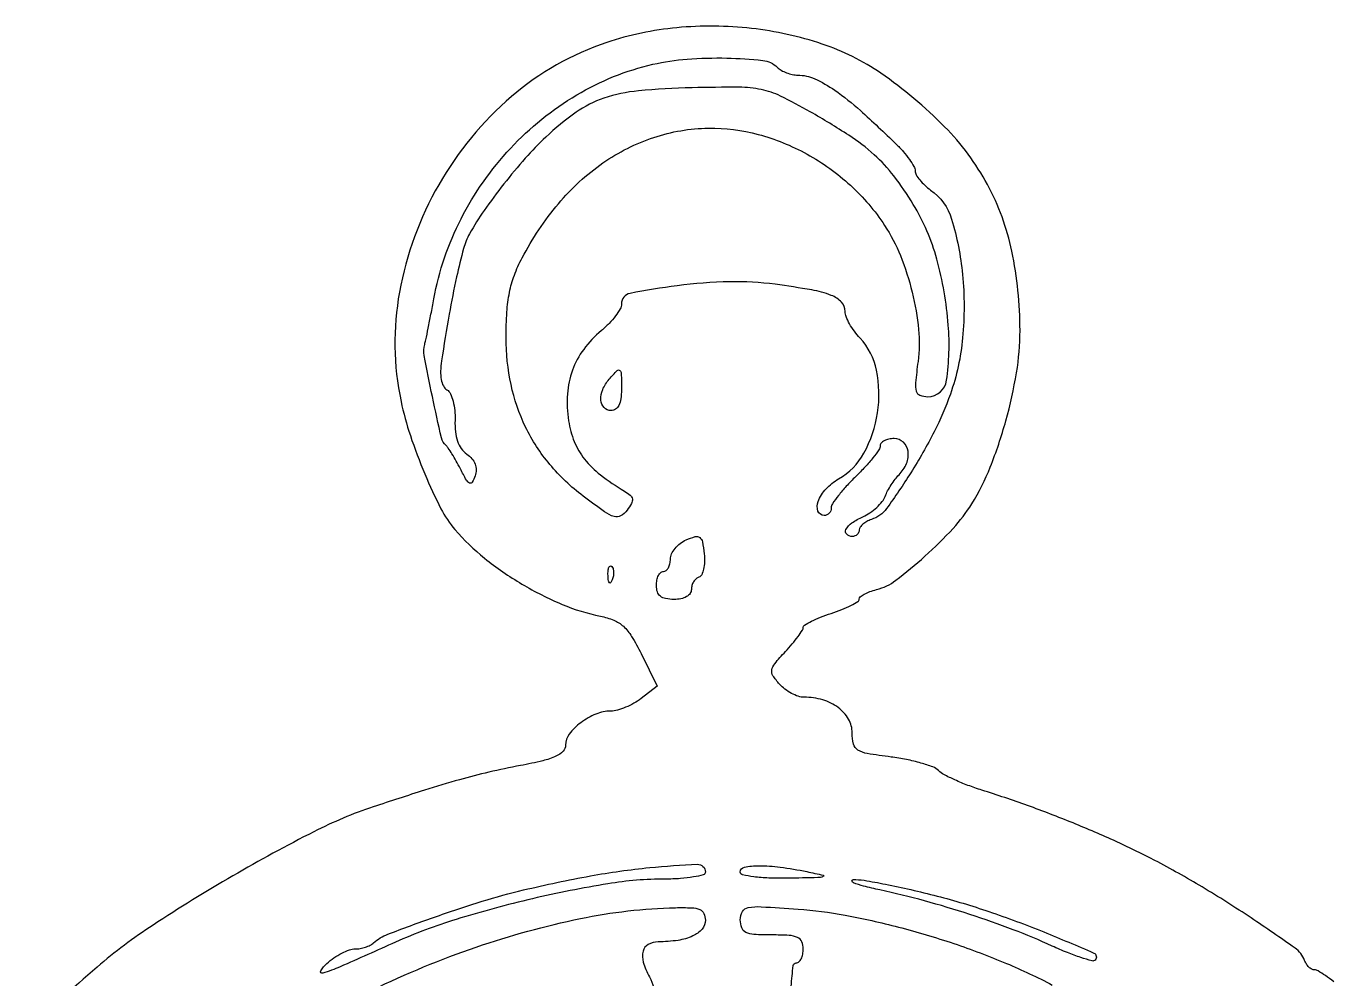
# Model space of a CAD drawing. Extents: x 0 to 271, y 0 to 371.
# Drawn here: x 37.9 to 224.9, y 234.7 to 371 of the extents above; entities that cross this region are included whole.
import ezdxf

# ---------------------------------------------------------------- set-up
doc = ezdxf.new("R2010")
doc.units = 0

msp = doc.modelspace()

# ---------------------------------------------------------------- linework, layer by layer
for points in [[(224.877, 234.303161, 0.01741), (223.669148, 235.192188, 0.014994), (222.630246, 235.857658, 0.135755), (222.115647, 236, -0.128419), (221.731938, 236.100204, -0.063523), (221.324538, 236.402113, -0.056717), (220.95659, 236.845347, -0.053334), (220.688684, 237.368894, 0.148216), (219.331905, 239.114568, 0.006824), (213.057518, 243.427035, 0.012057), (206.043367, 247.867652, 0.014722), (199.268813, 251.664565, 0.013472), (193.747126, 254.362276, 0.010379), (187.588843, 257.015152, 0.010056), (181.090575, 259.5049, 0.01027), (174.542534, 261.712985, -0.014178), (172.553507, 262.401068, -0.015752), (170.676343, 263.179073, -0.015237), (169.124214, 263.938201, -0.075152), (168.342582, 264.514561, 0.107227), (167.5283, 265.038514, 0.020122), (165.834749, 265.595763, 0.020698), (163.765968, 266.093826, 0.017644), (161.550048, 266.45048, -0.009885), (158.151797, 266.94347, -0.098757), (156.813994, 267.448109, -0.195475), (156.194872, 268.302394, -0.060335), (156, 269.911441, 0.131236), (155.475055, 271.876992, 0.10358), (154.003901, 273.526237, 0.089238), (151.777151, 274.623882, 0.070108), (149.107935, 275, -0.082739), (148.295881, 275.135303, -0.040986), (147.335868, 275.554988, -0.03921), (146.387153, 276.166352, -0.046137), (145.600163, 276.889321, -0.038189), (144.670263, 278.089407, -0.193044), (144.50399, 278.90345, -0.128863), (144.920471, 279.796845, -0.013718), (146.445175, 281.535344, 0.011642), (147.423743, 282.641827, 0.015881), (148.24952, 283.686103, 0.012684), (148.877778, 284.581262, 0.147708), (149, 284.985963, -0.263544), (149.190124, 285.321617, -0.018404), (150.175, 285.863828, -0.022277), (151.467188, 286.443837, -0.014647), (153, 287, 0.015441), (154.532749, 287.558897, 0.023352), (155.825, 288.147222, 0.019955), (156.803779, 288.699643, 0.25989), (157, 289.051651, -0.230591), (157.157103, 289.374192, -0.041423), (157.731882, 289.751987, -0.037281), (158.537221, 290.115651, -0.025937), (159.491515, 290.408514, 0.101247), (162.24184, 291.729318, 0.020951), (166.399242, 295.170469, 0.023049), (170.429775, 299.152937, 0.04781), (173.102809, 302.670888, 0.044116), (175.749152, 307.932065, 0.026643), (177.976133, 314.550254, 0.026552), (179.499856, 321.421381, 0.041307), (180, 327.465054, 0.05139), (178.830484, 338.813791, 0.072724), (175.347473, 348.338605, 0.071087), (169.210227, 356.62127, 0.046664), (160.099197, 364.262759, 0.070784), (151.718106, 368.449755, 0.052616), (141.60198, 370.678383, 0.051192), (130.92827, 370.778829, 0.057566), (120.888664, 368.661098, 0.097083), (107.281088, 360.93385, 0.085311), (96.861421, 348.323833, 0.085348), (91.253221, 332.963949, 0.097298), (91.47503, 317.332534, 0.028834), (92.806229, 312.443302, 0.018612), (94.878221, 306.950269, 0.018042), (97.187147, 301.968484, 0.060106), (99.190586, 298.97726, 0.046444), (103.427793, 294.886969, 0.034669), (108.769853, 291.187975, 0.034872), (114.524774, 288.289252, 0.049474), (120, 286.607471, -0.04876), (121.903167, 286.02586, -0.087785), (123.2737, 285.149031, -0.069656), (124.45554, 283.709579, -0.021612), (125.813943, 281.253082), (128.127886, 276.605067), (125.813943, 274.824769, -0.036166), (124.779181, 274.141655, -0.029422), (123.584144, 273.560902, -0.030346), (122.41436, 273.156479, -0.065398), (121.472506, 273.022236, 0.095051), (119.349486, 272.590773, 0.063365), (117.185282, 271.361401, 0.066788), (115.539702, 269.744738, 0.166741), (115, 268.17135, -0.192985), (114.64223, 267.278934, -0.0955), (113.630857, 266.560248, -0.048469), (111.76304, 265.919385, -0.011548), (108.545923, 265.23178, 0.009896), (104.051392, 264.286662, 0.01167), (99.840146, 263.209591, 0.008771), (94.820315, 261.704637, 0.002897), (87.5, 259.322477, 0.037948), (79.008426, 255.769642, 0.013361), (67.405219, 249.44818, 0.013563), (56.003101, 242.415213, 0.031833), (48, 236.413427, 0.028274), (37.898825, 226.742618, 0.021778)], [(147.270173, 233.651747, -0.008962), (147.562384, 236.610559, -0.380527), (148, 237, 0.191087), (148.381882, 237.151477, 0.088204), (148.70625, 237.5875, 0.068025), (148.926307, 238.234582, 0.048028), (149, 239, 0.102588), (148.785276, 240.035525, 0.188085), (148.1875, 240.638889, 0.090841), (146.979415, 240.930739, 0.013964), (144.5, 241, -0.013484), (141.952597, 241.068709, -0.098193), (140.773613, 241.369363, -0.197826), (140.198588, 242.00581, -0.086246), (140, 243.148532, -0.131078), (140.315654, 244.33191, -0.219506), (141.139743, 244.916878, -0.060522), (142.983959, 245.03552, -0.00409), (148.25, 244.693627, -0.027426), (154.980648, 243.828376, -0.017988), (162.613948, 242.132132, -0.017304), (170.511824, 239.78185, -0.018443), (178.059373, 236.934693, -0.021661), (184.620719, 233.838368, -0.008281)], [(87.342451, 233.115758, -0.030617), (102.225769, 239.264626, -0.031646), (117.132152, 243.3467, -0.045218), (130.75, 244.90106, -0.015325), (133.033744, 244.884225, -0.090116), (134.198985, 244.626386, -0.184415), (134.78576, 244.066171, -0.111412), (135, 243.116631, -0.180322), (134.524656, 241.841448, -0.106977), (133.211164, 240.855235, -0.071801), (131.087569, 240.227224, -0.034541), (128.25, 240.013655, 0.126483), (126.83151, 239.639798, 0.20659), (126.086754, 238.668249, 0.136529), (126.125669, 237.099956, 0.048841), (126.991906, 235.015123, -0.10345), (127.918789, 231.854131, -0.016669)]]:
    msp.add_lwpolyline(points, format="xyb")
for points in [[(145.283169, 365.116831, 0.066344), (145.842703, 364.688901, 0.039092), (146.604667, 364.328069, 0.038416), (147.437294, 364.082021, 0.052683), (148.213569, 364, -0.106726), (150.634116, 363.477379, -0.046388), (153.508317, 361.839338, -0.030501), (157.173642, 358.925352, -0.009804), (162.248877, 354.175596, -0.020479), (163.301342, 353.063719, -0.024772), (164.190601, 351.935426, -0.024569), (164.832505, 350.931331, -0.130416), (164.998877, 350.306704, 0.130131), (165.148855, 349.74235, 0.040099), (165.649174, 349.009009, 0.037068), (166.364823, 348.245367, 0.03319), (167.211076, 347.56471, -0.168759), (170.223645, 343.39286, -0.048705), (171.776838, 335.475583, -0.047107), (171.797098, 326.430776, -0.061598), (170.034842, 318.358809, -0.03393), (167.728997, 312.992256, -0.022053), (164.387187, 307.125115, -0.017222), (160.904387, 301.993577, -0.157877), (158.75, 300.432999, 0.045153), (158.080458, 300.146781, 0.053686), (157.514062, 299.758053, 0.062334), (157.126105, 299.331061, 0.154469), (157, 298.932612, -0.106397), (156.923414, 298.576784, -0.09939), (156.70625, 298.273955, -0.096053), (156.381747, 298.070948, -0.092136), (156, 298, -0.194522), (155.209802, 298.319511, -0.336191), (155.106738, 298.98492, -0.117952), (155.961422, 299.940362, -0.044694), (157.528065, 300.830833, 0.041957), (158.544641, 301.401321, 0.035948), (159.509143, 302.160941, 0.037535), (160.286935, 302.984584, 0.080106), (160.722111, 303.741348, -0.032198), (161.07165, 304.510852, -0.019683), (161.576084, 305.371566, -0.019698), (162.145392, 306.188098, -0.032826), (162.694046, 306.821429, 0.09862), (163.762156, 308.441429, 0.130617), (163.984139, 310.186377, 0.173641), (163.313958, 311.482897, 0.189693), (162, 312, 0.04891), (161.234624, 311.924951, 0.06891), (160.5875, 311.70106, 0.089092), (160.151759, 311.370904, 0.188351), (160, 310.982334, -0.152759), (159.820845, 310.409621, -0.015945), (158.971875, 309.265161, -0.01861), (157.840479, 307.941765, -0.013872), (156.5, 306.565704, 0.014753), (155.159602, 305.184865, 0.019523), (154.028125, 303.846947, 0.017215), (153.1846, 302.686433, 0.149626), (153, 302.083371, -0.091154), (152.923967, 301.66978, -0.095738), (152.70625, 301.31824, -0.099563), (152.381526, 301.083006, -0.107524), (152, 301, -0.316843), (151.107718, 301.628523, -0.181153), (151.128346, 303.00661, -0.093803), (152.260058, 304.80994, -0.076627), (154.047882, 306.227341, 0.139345), (157.67522, 309.91979, 0.087345), (159.623924, 315.696552, 0.087423), (159.481979, 321.786432, 0.140025), (157.115819, 326.376716, -0.031404), (156.306101, 327.354998, -0.031006), (155.621522, 328.431025, -0.032577), (155.144157, 329.446337, -0.093866), (155, 330.207462, 0.194211), (154.468686, 331.523748, 0.109118), (153.010314, 332.492053, 0.049231), (150.205563, 333.269405, 0.00953), (145, 334.071741, 0.039243), (138.464755, 334.434308, 0.026002), (130.968094, 333.870878, 0.017851), (124.230411, 332.764829, 0.357226), (123, 331.262421, -0.130683), (122.815742, 330.569479, -0.031579), (122.156852, 329.570182, -0.030273), (121.228381, 328.482484, -0.02605), (120.129707, 327.455688, 0.057781), (117.59872, 324.770568, 0.073046), (115.980929, 321.770778, 0.071631), (115.274297, 318.384842, 0.052943), (115.439255, 314.556511, 0.058716), (116.253066, 311.571303, 0.07196), (117.70596, 309.075132, 0.061304), (120.00728, 306.80964, 0.030038), (123.419472, 304.5, -0.042979), (124.263549, 303.896276, -0.183309), (124.556257, 303.36227, -0.163641), (124.437458, 302.729506, -0.032687), (123.803436, 301.75188, -0.104412), (122.883549, 300.941762, -0.209521), (121.939078, 300.846145, -0.077087), (120.570878, 301.534343, -0.007177), (117.51776, 303.780415, -0.056027), (112.762246, 308.305315, -0.061464), (109.299338, 313.642723, -0.060718), (107.207671, 319.7202, -0.052594), (106.5, 326.429295, -0.01574), (106.615898, 330.110057, -0.033732), (106.985172, 332.926028, -0.039537), (107.679585, 335.369764, -0.032001), (108.791302, 337.860033, -0.053278), (113.978171, 345.601538, -0.066587), (120.35393, 351.435491, -0.071603), (127.624219, 355.08397, -0.077086), (135.445229, 356.412698, -0.069605), (142.559754, 355.521844, -0.060336), (149.536738, 352.702089, -0.059259), (155.754585, 348.235022, -0.062224), (160.635773, 342.5, -0.050016), (162.893381, 338.17313, -0.03511), (164.574702, 332.938204, -0.035474), (165.486436, 327.615903, -0.05772), (165.410546, 323.037192, 0.008441), (165.059409, 319.99737, 0.092536), (165.165032, 318.778278, 0.240205), (165.6946, 318.201148, 0.089455), (166.809896, 318, 0.37414), (169.49698, 320.337957, 0.053522), (169.748399, 328.243929, 0.0486), (168.107098, 337.676751, 0.068661), (164.739344, 345.5, 0.027673), (161.962486, 349.56817, 0.046175), (159.149005, 352.609167, 0.039248), (155.511107, 355.39486, 0.014589), (150, 358.742507, 0.014924), (145.725095, 361.005411, 0.064026), (143.003454, 361.934978, 0.049599), (139.83004, 362.260208, 0.006625), (133.095103, 362.191255, 0.017462), (125.427183, 361.74288, 0.058034), (120.495805, 360.695574, 0.071605), (116.507457, 358.6788, 0.037103), (112.175804, 355.137766, 0.021382), (109.244487, 352.106027, 0.014591), (106.168542, 348.429007, 0.014702), (103.366003, 344.649485, 0.025045), (101.28237, 341.315402, 0.061273), (100.420177, 339.194351, 0.011609), (99.424053, 335.132293, 0.010707), (98.365233, 329.79532, 0.005661), (97.26908, 323.134936, 0.029718), (97.131521, 321.650058, 0.054236), (97.223107, 320.437809, 0.071343), (97.529429, 319.532345, 0.138007), (98.042528, 318.973716, -0.146351), (98.529483, 318.425826, -0.044161), (98.913073, 317.367352, -0.040054), (99.153321, 316.042187, -0.034228), (99.197115, 314.623248, 0.034064), (99.247709, 312.966305, 0.05939), (99.543606, 311.625898, 0.071683), (100.089485, 310.574872, 0.08391), (100.886522, 309.784467, -0.061429), (101.62283, 309.116866, -0.087614), (102.073144, 308.360172, -0.093993), (102.218402, 307.536688, -0.081801), (102.064792, 306.673321, -0.043252), (101.655427, 305.770657, -0.394323), (101.27934, 305.651274, -0.15403), (100.828937, 306.070438, -0.009831), (99.961611, 307.673321, 0.008325), (99.360492, 308.792273, 0.010194), (98.760341, 309.816538, 0.008824), (98.225558, 310.654473, 0.06916), (97.920179, 311, -0.160887), (97.256637, 312.099822, -0.003836), (95.9559, 318.023762, -0.004685), (94.774654, 323.878035, -0.121249), (94.857299, 325.478669, 0.021624), (95.02031, 326.117967, 0.001806), (95.364504, 327.791746, 0.002405), (95.758431, 329.79265, 0.001855), (96.169491, 331.978669, -0.072753), (100.06751, 343.455737, -0.069676), (107.131746, 353.524674, -0.070554), (116.596139, 361.162594, -0.078035), (127.5, 365.547817, -0.037816), (132.375613, 366.289819, -0.024921), (138.048528, 366.435082, -0.020124), (143.219308, 366.101239, -0.171832)], [(123, 319, -0.033607), (122.911037, 317.677925, -0.082504), (122.625, 316.75, -0.12651), (122.148955, 316.202091, -0.152103), (121.5, 316, -0.210744), (120.503575, 316.4395, -0.172823), (120.048832, 317.521964, -0.115999), (120.315933, 319.02809, -0.079018), (121.25, 320.504169, -0.012137), (122.39252, 321.740032, -0.396618), (122.765279, 321.756884, -0.213073), (122.975659, 321.311086, -0.005266)], [(134.080015, 292.193338, 0.105931), (133.667133, 291.949854, 0.07029), (133.317254, 291.522939, 0.066067), (133.080781, 290.985133, 0.070696), (133, 290.416667, -0.157116), (132.816608, 289.847455, -0.108391), (132.308824, 289.391667, -0.081104), (131.51166, 289.097337, -0.047997), (130.5, 289, -0.044917), (129.317234, 289.106468, -0.124434), (128.5625, 289.45, -0.149477), (128.142566, 290.064742, -0.07578), (128, 291, -0.048028), (128.073693, 291.765418, -0.068025), (128.29375, 292.4125, -0.088204), (128.618118, 292.848523, -0.191087), (129, 293, 0.171666), (129.381548, 293.134975, 0.093966), (129.70625, 293.517844, 0.074417), (129.925902, 294.088493, 0.054773), (130, 294.762872, -0.109607), (130.165837, 295.510287, -0.062341), (130.660937, 296.297869, -0.0577), (131.389598, 297.004137, -0.060344), (132.25, 297.512872, -0.034155), (133.545761, 297.978757, -0.23756), (134.187594, 297.855583, -0.183261), (134.572131, 297.231496, -0.019797), (134.830015, 295.526672, -0.035063), (134.877144, 294.361931, -0.047951), (134.745834, 293.321007, -0.057436), (134.472333, 292.538033, -0.202252)], [(121.683114, 291.8125, -0.054073), (121.461564, 291.395823, -0.470617), (121.279315, 291.37858, -0.168741), (121.137993, 291.670344, -0.018894), (121.078947, 292.416667, -0.028489), (121.089945, 293.112848, -0.077125), (121.200665, 293.592839, -0.208169), (121.385309, 293.77538, -0.296942), (121.604167, 293.729167, -0.126455), (121.797407, 293.402231, -0.060344), (121.876576, 292.916927, -0.05415), (121.839148, 292.359369, -0.051402)], [(135, 250, -0.336138), (134.702883, 249.607979, -0.02505), (133.310937, 249.291421, -0.02669), (131.454224, 249.067234, -0.016355), (129.25, 248.99207, 0.040111), (121.069129, 248.323375, 0.017074), (110.280512, 246.182649, 0.01715), (99.373053, 243.230499, 0.030543), (90.670389, 239.957917, -0.001456), (82.76485, 236.447989, -0.028573), (80.270415, 235.515349, -0.67862), (79.998936, 235.851753, -0.083743), (80.860784, 236.916297, -0.031696), (81.888772, 237.713737, -0.030314), (83.024295, 238.387912, -0.031742), (84.098992, 238.8572, -0.087283), (84.910784, 239, 0.044338), (85.627233, 239.063658, 0.034925), (86.382855, 239.254234, 0.035987), (87.064613, 239.533535, 0.06964), (87.55, 239.865477, -0.094216), (89.564441, 241.103309, -0.005964), (96.114322, 243.503055, -0.009666), (103.078119, 245.810265, -0.016387), (109, 247.43537, -0.013799), (118.556248, 249.446884, -0.020389), (127.04015, 250.634618, -0.014894), (133.854086, 251.102349, -0.425609)], [(149.5, 250.057369, -0.006321), (151.84818, 249.540628, -0.753208), (151.85837, 249.338784, -0.077104), (151.080423, 249.200246, -0.001324), (146.75, 249.114999, -0.012748), (144.065316, 249.137711, -0.024108), (141.90875, 249.315297, -0.022624), (140.322791, 249.596703, -0.350912), (140, 250, -0.359601), (140.577496, 250.699133, -0.04602), (142.663874, 250.904283, -0.035243), (145.690334, 250.709053, -0.017275)], [(168.151858, 246.565259, -0.018377), (175.551244, 244.349527, -0.014402), (183.404169, 241.424994, -0.006628), (190.546824, 238.417254, -0.528382), (190.738166, 237.404833, -0.27003), (190.297818, 237.288671, -0.011638), (188.705905, 237.768635, -0.017147), (186.776475, 238.473804, -0.011078), (184.591708, 239.415187, 0.016193), (179.036613, 241.741716, 0.012328), (172.815602, 243.939368, 0.012067), (166.324186, 245.882088, 0.013287), (159.950805, 247.442345, -0.008629), (157.628857, 247.987903, -0.030519), (156.170578, 248.453498, -0.281671), (155.966226, 248.721411, -0.435582), (156.140524, 248.9205, -0.048639), (157.690799, 248.816316, -0.007331), (160.758069, 248.261442, -0.008168), (164.370526, 247.491613, -0.006976)]]:
    msp.add_lwpolyline(points, format="xyb", close=True)

doc.saveas('drawing.dxf')
